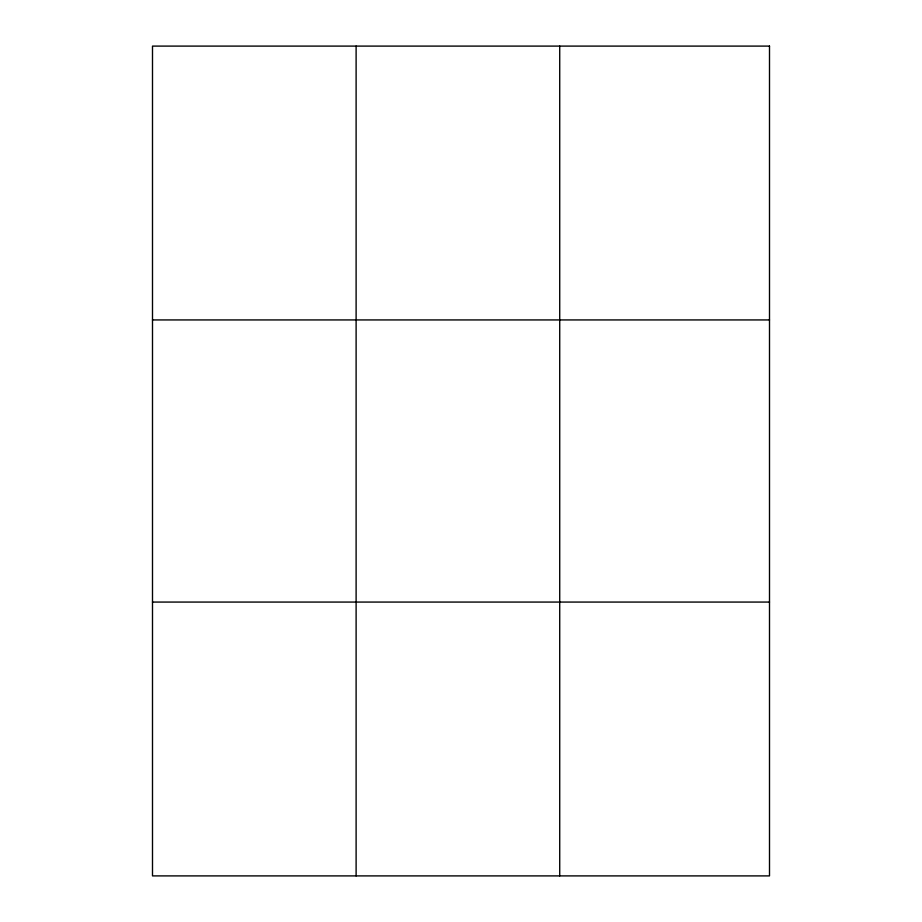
<?xml version="1.0" encoding="UTF-8"?>
<svg xmlns="http://www.w3.org/2000/svg" width="922" height="922" viewBox="0 0 922 922"><rect width="100%" height="100%" fill="white"/><g stroke="black" fill="none" stroke-linecap="round" stroke-linejoin="round"><path stroke-width="1.38" d="M152.499 319.934L769.501 319.934M152.499 602.066L769.501 602.066M559.723 46.1L559.723 875.9M356.111 46.1L356.111 875.9M769.501 46.1L769.501 875.9L152.499 875.9L152.499 46.1L769.501 46.1"/></g></svg>
